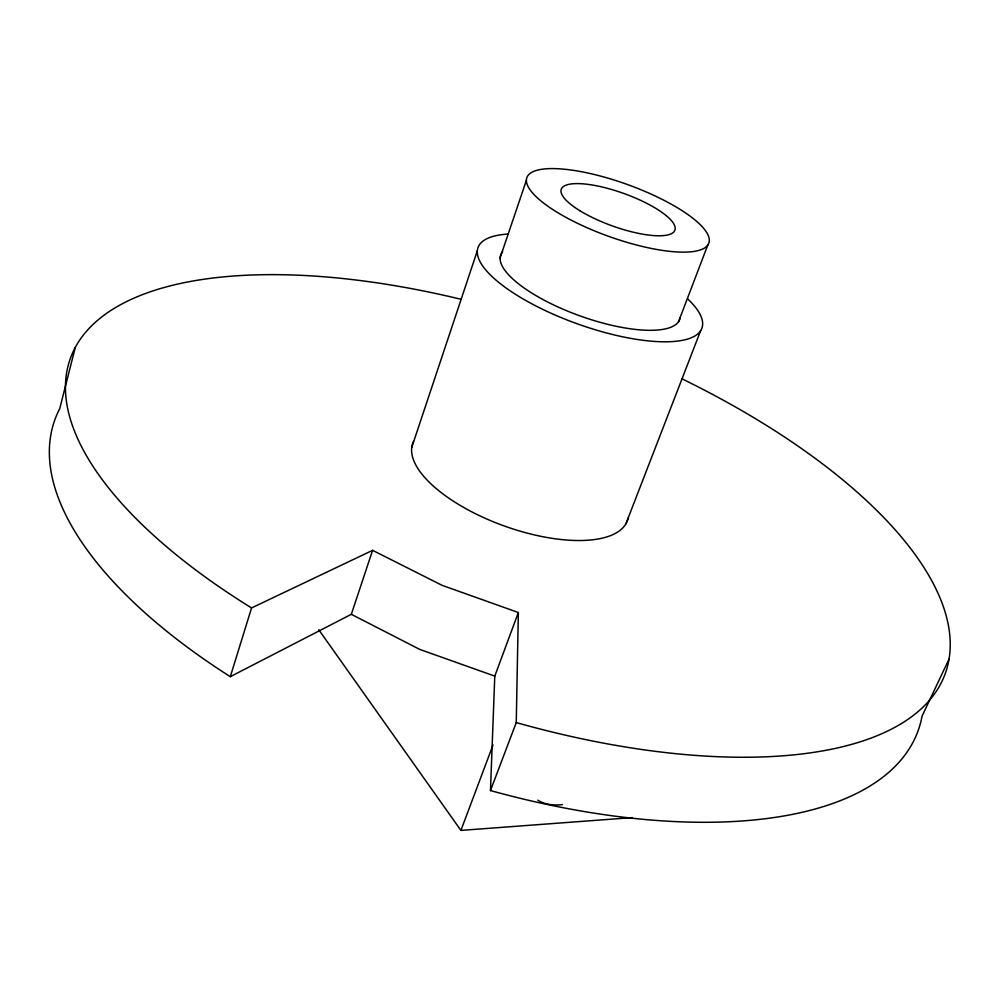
<?xml version="1.0" encoding="UTF-8"?>
<svg xmlns="http://www.w3.org/2000/svg" width="999" height="999" viewBox="0 0 999 999"><rect width="100%" height="100%" fill="white"/><g stroke="black" fill="none" stroke-linecap="round" stroke-linejoin="round"><path stroke-width="1.5" d="M949.05 659.065L922.065 716.083A458.766 204.121 19.8 0 1 490.472 790.559L516.258 722.577L518.344 612.512L442.132 585.352L372.59 550.337L251.561 607.941L230.307 676.673A458.766 204.121 19.8 0 1 59.728 408.666L75.3 347.39M490.472 790.559L494.78 676.123L518.344 612.512M230.307 676.673L351.323 614.31L372.59 550.337M411.763 447.352L477.322 250.786M500.112 257.867L526.411 180.257M632.205 817.619L460.914 830.406L493.031 744.967M678.558 321.666L707.754 245.13A96.691 27.56 19.8 0 0 587.437 172.927A96.691 27.56 19.8 0 0 558.379 213.037A96.691 27.56 19.8 0 0 707.754 245.13M625.936 523.763L700.674 330.632M494.78 676.123L419.667 649.375L351.323 614.31M318.743 629.72L460.914 830.406M682.005 378.833A464.96 194.305 19.8 0 1 942.032 681.243A464.96 194.305 19.8 0 1 516.258 722.577M251.561 607.941A464.96 194.305 19.8 0 1 79.783 339.985A464.96 194.305 19.8 0 1 460.514 299.151M680.107 317.982A95.142 30.494 19.8 0 1 576.598 314.66A95.142 30.494 19.8 0 1 502.609 251.698M687.562 298.813A118.981 38.149 19.8 0 1 655.344 341.483A118.981 38.149 19.8 0 1 504.832 287.088A118.981 38.149 19.8 0 1 508.354 234.053M628.134 518.044A114.086 46.791 19.8 0 1 504.982 526.236A114.086 46.791 19.8 0 1 413.511 441.471M562.474 804.582A59.903 38.187 -39.6 0 1 537.799 800.162M580.269 210.951A60.402 17.208 19.8 0 0 674.075 231.643A60.402 17.208 19.8 0 0 599.937 186.501A60.402 17.208 19.8 0 0 580.269 210.951"/></g></svg>
